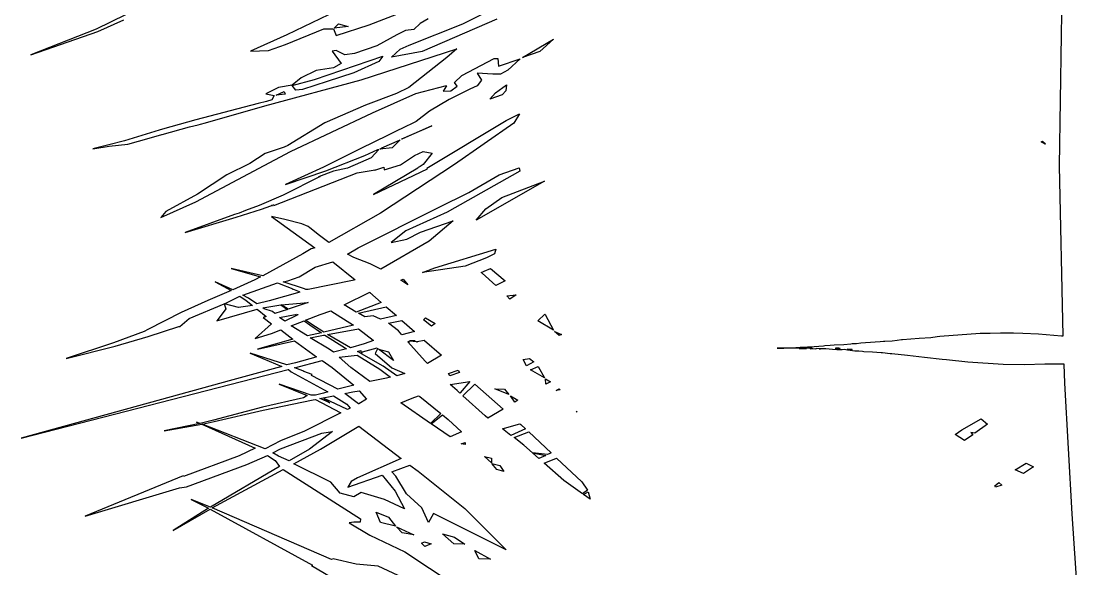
# Model space of a CAD drawing. Extents: x 0 to 203, y 8 to 351.
# Drawn here: x 0 to 36.91, y 163.3 to 182.36 of the extents above; entities that cross this region are included whole.
import ezdxf

# ---------------------------------------------------------------- set-up
doc = ezdxf.new("R2010")
doc.units = 0

msp = doc.modelspace()

# ---------------------------------------------------------------- linework, layer by layer
at = {"layer": 'Layer 1'}
for p, q in [((4.649449, 183.084141), (2.607069, 182.088343)), ((15.382404, 182.273143), (17.175354, 183.179048)), ((2.66559, 182.003), (3.570738, 182.410478)), ((10.709106, 182.583632), (9.247916, 181.883439)), ((12.121344, 182.239857), (13.294874, 182.682898)), ((14.180885, 182.439273), (13.894636, 182.278209)), ((16.56953, 182.43178), (13.9637, 181.31147)), ((36.232425, 181.877102), (36.246254, 182.614303)), ((2.607069, 182.088343), (0.336691, 181.188)), ((0.336691, 181.188), (2.66559, 182.003)), ((9.205116, 181.54786), (10.543976, 182.09924)), ((10.543976, 182.09924), (10.879171, 182.100476)), ((10.879171, 182.100476), (10.973244, 181.858829)), ((11.393507, 182.178546), (10.8965, 182.115)), ((10.8965, 182.115), (10.896514, 182.114417)), ((10.896514, 182.114417), (11.056844, 182.267521)), ((10.973244, 181.858829), (12.121344, 182.239857)), ((11.056844, 182.267521), (11.393507, 182.178546)), ((13.386549, 182.033771), (13.085963, 181.884114)), ((13.679741, 182.074616), (13.386549, 182.033771)), ((13.515504, 181.531508), (15.382404, 182.273143)), ((13.894636, 182.278209), (13.679741, 182.074616)), ((9.247916, 181.883439), (7.984336, 181.317866)), ((13.085963, 181.884114), (12.385573, 181.506442)), ((17.4597, 181.092), (18.5369, 181.736468)), ((18.5369, 181.736468), (18.064265, 181.303976)), ((36.167943, 177.325082), (36.232425, 181.877102)), ((7.984336, 181.317866), (8.611151, 181.345679)), ((8.611151, 181.345679), (9.205116, 181.54786)), ((10.973246, 181.342479), (10.831641, 181.320514)), ((10.831641, 181.320514), (11.149036, 180.887997)), ((11.277032, 181.191323), (10.973246, 181.342479)), ((11.613043, 181.238551), (11.277032, 181.191323)), ((12.385573, 181.506442), (11.613043, 181.238551)), ((11.839528, 180.316265), (15.175675, 181.402872)), ((12.8971, 181.108736), (13.196554, 181.39301)), ((13.9637, 181.31147), (12.8971, 181.108736)), ((13.196554, 181.39301), (13.515504, 181.531508)), ((15.175675, 181.402872), (14.829253, 181.092188)), ((18.064265, 181.303976), (17.4597, 181.092)), ((10.216813, 180.333366), (12.596223, 181.144472)), ((11.149036, 180.887997), (10.883268, 180.741448)), ((12.460894, 180.953357), (11.58614, 180.56285)), ((12.4609, 180.953), (12.460894, 180.953357)), ((12.596223, 181.144472), (12.4609, 180.953)), ((14.829253, 181.092188), (13.506763, 180.057088)), ((15.347856, 180.474986), (16.479566, 181.06507)), ((16.479566, 181.06507), (16.604644, 181.06719)), ((16.604644, 181.06719), (16.63113, 180.797501)), ((16.63113, 180.797501), (17.374968, 181.04946)), ((17.374968, 181.04946), (16.94697, 180.652681)), ((17.4597, 181.092), (17.4597, 181.092)), ((10.280446, 180.641705), (9.749298, 180.395554)), ((10.883268, 180.741448), (10.280446, 180.641705)), ((11.58614, 180.56285), (10.653704, 180.261676)), ((16.426657, 180.512884), (15.87811, 180.553875)), ((15.87811, 180.553875), (16.032013, 180.312362)), ((16.692531, 180.519718), (16.426657, 180.512884)), ((16.94697, 180.652681), (16.692531, 180.519718)), ((8.484945, 179.411632), (11.839528, 180.316265)), ((9.435151, 180.128902), (8.96063, 180.056166)), ((9.749298, 180.395554), (9.435151, 180.128902)), ((9.443169, 180.117672), (10.216813, 180.333366)), ((9.567319, 179.958551), (9.443169, 180.117672)), ((10.653704, 180.261676), (9.796511, 179.983052)), ((13.745476, 179.844354), (14.819496, 180.120367)), ((14.819496, 180.120367), (14.793859, 180.104972)), ((15.094872, 180.230618), (15.347856, 180.474986)), ((15.116058, 180.23867), (15.094872, 180.230618)), ((15.095366, 180.230158), (15.116058, 180.23867)), ((15.182236, 180.101301), (15.095366, 180.230158)), ((16.032013, 180.312362), (15.884037, 180.109494)), ((16.526974, 179.865118), (16.90998, 180.148647)), ((16.90998, 180.148647), (16.883998, 179.931539)), ((8.96063, 180.056166), (8.522233, 179.837288)), ((8.522233, 179.837288), (8.817028, 179.769131)), ((8.817028, 179.769131), (8.732277, 179.620763)), ((9.196565, 179.823335), (8.87796, 179.785)), ((8.87796, 179.785), (8.87797, 179.785232)), ((8.87797, 179.785232), (9.161112, 179.908865)), ((9.161112, 179.908865), (9.196565, 179.823335)), ((9.796511, 179.983052), (9.567319, 179.958551)), ((13.0782, 179.845845), (11.99804, 179.43568)), ((12.236326, 179.170126), (13.745476, 179.844354)), ((13.506763, 180.057088), (13.0782, 179.845845)), ((14.81526, 180.1138), (14.695194, 179.927593)), ((14.695194, 179.927593), (14.96473, 179.941508)), ((14.793859, 180.104972), (14.81526, 180.1138)), ((15.632323, 180.000274), (14.903008, 179.638735)), ((14.96473, 179.941508), (15.182236, 180.101301)), ((15.884037, 180.109494), (15.632323, 180.000274)), ((16.749372, 179.796456), (16.3264, 179.642)), ((16.326464, 179.641762), (16.526974, 179.865118)), ((16.883998, 179.931539), (16.749372, 179.796456)), ((8.249062, 179.500255), (6.078712, 178.929453)), ((6.423635, 178.822677), (8.484945, 179.411632)), ((8.541162, 179.563608), (8.249062, 179.500255)), ((8.732277, 179.620763), (8.541162, 179.563608)), ((11.99804, 179.43568), (10.577868, 178.818164)), ((14.903008, 179.638735), (14.225443, 179.226878)), ((16.3264, 179.642), (16.326464, 179.641762)), ((9.375816, 177.829036), (12.236326, 179.170126)), ((14.225443, 179.226878), (13.7583, 178.871)), ((16.898256, 178.909677), (17.352667, 179.132573)), ((17.352667, 179.132573), (17.165435, 178.812282)), ((4.913146, 178.417635), (5.865191, 178.68033)), ((6.078712, 178.929453), (4.923682, 178.604853)), ((5.865191, 178.68033), (6.159986, 178.750213)), ((6.159986, 178.750213), (6.246645, 178.773945)), ((6.246645, 178.773945), (6.423635, 178.822677)), ((10.577868, 178.818164), (9.28556, 178.03851)), ((13.7583, 178.871), (13.23171, 178.614519)), ((14.298136, 178.721102), (13.2535, 178.255)), ((13.262896, 178.262418), (14.298136, 178.721102)), ((14.132596, 177.242607), (16.898256, 178.909677)), ((17.165435, 178.812282), (15.095725, 177.369702)), ((4.805806, 178.5694), (3.599226, 178.192289)), ((3.717936, 178.083066), (4.458523, 178.28435)), ((4.458523, 178.28435), (4.896337, 178.412761)), ((4.923682, 178.604853), (4.805806, 178.5694)), ((4.896337, 178.412761), (4.913146, 178.417635)), ((12.777872, 178.393387), (11.807875, 177.92086)), ((13.154099, 178.580195), (12.777872, 178.393387)), ((13.23171, 178.614519), (13.154099, 178.580195)), ((3.048128, 178.05446), (2.490457, 177.922072)), ((2.490457, 177.922072), (3.062521, 178.007072)), ((3.599226, 178.192289), (3.048128, 178.05446)), ((3.062521, 178.007072), (3.717936, 178.083066)), ((9.161117, 177.97957), (8.497932, 177.751554)), ((9.28556, 178.03851), (9.161117, 177.97957)), ((11.807875, 177.92086), (10.527275, 177.278619)), ((12.921481, 177.953318), (12.4909, 177.901)), ((12.49094, 177.901382), (12.567357, 177.954352)), ((12.567357, 177.954352), (13.177713, 178.224639)), ((13.196851, 178.226547), (12.921481, 177.953318)), ((13.177713, 178.224639), (13.196851, 178.226547)), ((13.2535, 178.255), (13.253504, 178.255362)), ((13.253504, 178.255362), (13.262896, 178.262418)), ((35.53329, 178.161686), (35.575031, 178.183982)), ((35.5333, 178.162), (35.53329, 178.161686)), ((35.667196, 178.082066), (35.5333, 178.162)), ((35.575031, 178.183982), (35.682947, 178.094568)), ((35.682947, 178.094568), (35.667196, 178.082066)), ((6.078336, 176.075666), (9.375816, 177.829036)), ((8.497932, 177.751554), (7.958981, 177.402482)), ((10.611475, 177.14902), (11.973505, 177.691078)), ((12.195774, 177.604078), (11.817208, 177.442047)), ((11.973505, 177.691078), (12.421205, 177.889395)), ((12.455106, 177.889502), (12.195774, 177.604078)), ((12.421205, 177.889395), (12.455106, 177.889502)), ((12.4909, 177.901), (12.49094, 177.901382)), ((13.207611, 177.358798), (13.699626, 177.688543)), ((13.699626, 177.688543), (13.996204, 177.822318)), ((13.996204, 177.822318), (14.31741, 177.770539)), ((14.31741, 177.770539), (13.997331, 177.373337)), ((7.958981, 177.402482), (7.165212, 177.013507)), ((10.527275, 177.278619), (9.212215, 176.677023)), ((11.361242, 177.242951), (10.879359, 177.135247)), ((11.817208, 177.442047), (11.361242, 177.242951)), ((11.706966, 177.081294), (12.330959, 177.191643)), ((13.810522, 177.246634), (12.271992, 176.322521)), ((12.271992, 176.322521), (14.152442, 177.223255)), ((12.322907, 177.175471), (12.635146, 177.277071)), ((12.330959, 177.191643), (12.322907, 177.175471)), ((15.095725, 177.369702), (12.515455, 175.682152)), ((12.635146, 177.277071), (12.639456, 177.191437)), ((12.639456, 177.191437), (13.207611, 177.358798)), ((13.825, 177.264995), (13.810522, 177.246634)), ((13.896194, 177.304758), (13.825, 177.264995)), ((13.997331, 177.373337), (13.896194, 177.304758)), ((14.152442, 177.223255), (14.132596, 177.242607)), ((16.65463, 177.013236), (17.345992, 177.250542)), ((17.345992, 177.250542), (17.36704, 177.145838)), ((36.290622, 171.407852), (36.167943, 177.325082)), ((7.165212, 177.013507), (6.136519, 176.337019)), ((8.798286, 175.944844), (11.706966, 177.081294)), ((10.418239, 176.955009), (9.121679, 176.30655)), ((9.212215, 176.677023), (10.611475, 177.14902)), ((10.879359, 177.135247), (10.361101, 176.94558)), ((10.361101, 176.94558), (10.418239, 176.955009)), ((17.36704, 177.145838), (14.83861, 175.710668)), ((15.5965, 176.402), (16.65463, 177.013236)), ((18.226562, 176.7867), (15.843342, 175.43021)), ((16.743055, 176.222151), (18.2266, 176.787)), ((18.2266, 176.787), (18.226562, 176.7867)), ((4.859746, 175.526462), (6.078336, 176.075666)), ((6.136519, 176.337019), (5.039702, 175.730997)), ((9.121679, 176.30655), (8.289971, 175.949567)), ((14.541632, 175.87771), (15.5965, 176.402)), ((16.189327, 175.833792), (16.743055, 176.222151)), ((5.039702, 175.730997), (4.859746, 175.526462)), ((7.483856, 175.538035), (8.3681, 175.817291)), ((7.811407, 175.767669), (7.588226, 175.682156)), ((8.289971, 175.949567), (7.811407, 175.767669)), ((8.3681, 175.817291), (8.692489, 175.935875)), ((8.692489, 175.935875), (8.755275, 175.939194)), ((8.718267, 175.94516), (8.786633, 175.970198)), ((8.755275, 175.939194), (8.718267, 175.94516)), ((8.786633, 175.970198), (8.797298, 175.968432)), ((8.797298, 175.968432), (8.798286, 175.944844)), ((11.741782, 174.4751), (14.541632, 175.87771)), ((14.83861, 175.710668), (13.39324, 175.06154)), ((15.843342, 175.43021), (16.189327, 175.833792)), ((7.435826, 175.627668), (5.708166, 175.005651)), ((5.708166, 175.005651), (7.483856, 175.538035)), ((7.588226, 175.682156), (7.435826, 175.627668)), ((9.181108, 175.452062), (8.719209, 175.558637)), ((8.719209, 175.558637), (10.227299, 174.476317)), ((9.778609, 175.305617), (9.181108, 175.452062)), ((12.515455, 175.682152), (10.710455, 174.661352)), ((13.903307, 175.01648), (15.048517, 175.405419)), ((15.048517, 175.405419), (14.216041, 174.701591)), ((9.996843, 175.209847), (9.778609, 175.305617)), ((10.048684, 175.168883), (9.996843, 175.209847)), ((10.391928, 174.897103), (10.048684, 175.168883)), ((13.39324, 175.06154), (12.883177, 174.654519)), ((13.438027, 174.777778), (13.903307, 175.01648)), ((10.710455, 174.661352), (10.391928, 174.897103)), ((14.216041, 174.701591), (12.528841, 173.726415)), ((12.883177, 174.654519), (13.438027, 174.777778)), ((9.811804, 174.262739), (8.414524, 173.497503)), ((10.100878, 174.433444), (9.811804, 174.262739)), ((10.227299, 174.476317), (10.100878, 174.433444)), ((11.366329, 174.248806), (11.7418, 174.475)), ((11.591486, 174.133473), (11.366329, 174.248806)), ((11.7418, 174.475), (11.741782, 174.4751)), ((14.405441, 173.77449), (16.537871, 174.41917)), ((16.490261, 174.262514), (16.205282, 174.119391)), ((16.4903, 174.263), (16.490261, 174.262514)), ((16.537871, 174.41917), (16.4903, 174.263)), ((10.234876, 173.799347), (10.856121, 173.986607)), ((10.856121, 173.986607), (11.629268, 173.353227)), ((12.151626, 173.914107), (11.591486, 174.133473)), ((12.528841, 173.726415), (12.151626, 173.914107)), ((16.205282, 174.119391), (15.466883, 173.833218)), ((8.414524, 173.497503), (7.308234, 173.749358)), ((7.308234, 173.749358), (8.333874, 173.456186)), ((9.683721, 173.456944), (10.234876, 173.799347)), ((15.466883, 173.833218), (13.974832, 173.617806)), ((13.974832, 173.617806), (14.405441, 173.77449)), ((16.019594, 173.616498), (16.126734, 173.659932)), ((16.053847, 173.584821), (16.019594, 173.616498)), ((16.532496, 173.164804), (16.053847, 173.584821)), ((16.126734, 173.659932), (16.350409, 173.753971)), ((16.350409, 173.753971), (16.859061, 173.326788)), ((7.371728, 173.007072), (6.75424, 173.292898)), ((6.75424, 173.292898), (7.309653, 172.980024)), ((8.142829, 173.358156), (7.371728, 173.007072)), ((7.714865, 172.828438), (8.925335, 173.254068)), ((8.333874, 173.456186), (8.142829, 173.358156)), ((8.925335, 173.254068), (8.982824, 173.233692)), ((8.982824, 173.233692), (9.461955, 173.040141)), ((9.127774, 173.29309), (9.29162, 173.321)), ((9.867444, 173.042014), (9.127774, 173.29309)), ((9.291602, 173.32067), (9.683721, 173.456944)), ((9.29162, 173.321), (9.291602, 173.32067)), ((11.543456, 173.337513), (10.001, 173.018)), ((11.629268, 173.353227), (11.543456, 173.337513)), ((13.227, 173.349), (13.227011, 173.349858)), ((13.47032, 173.187981), (13.227, 173.349)), ((13.227011, 173.349858), (13.306465, 173.378532)), ((13.306465, 173.378532), (13.47032, 173.187981)), ((16.5325, 173.165), (16.532496, 173.164804)), ((16.859061, 173.326788), (16.5325, 173.165)), ((7.309653, 172.980024), (6.499213, 172.63367)), ((7.085792, 172.523226), (7.620718, 172.785461)), ((7.620718, 172.785461), (7.832737, 172.641737)), ((7.914881, 172.716176), (7.714865, 172.828438)), ((9.706111, 172.930915), (8.637461, 172.629589)), ((9.461955, 173.040141), (9.446063, 173.031524)), ((9.446063, 173.031524), (9.508355, 173.021319)), ((9.508355, 173.021319), (9.678284, 172.952739)), ((9.678284, 172.952739), (9.706111, 172.930915)), ((9.910599, 173.024073), (9.867444, 173.042014)), ((10.001, 173.018), (9.910599, 173.024073)), ((11.24567, 172.484502), (12.140085, 172.921892)), ((12.140085, 172.921892), (12.145806, 172.917018)), ((12.145806, 172.917018), (12.540609, 172.573102)), ((16.910814, 172.794135), (17.236261, 172.834462)), ((17.025371, 172.688228), (16.910814, 172.794135)), ((17.236261, 172.834462), (17.0254, 172.688)), ((6.499213, 172.63367), (5.568146, 172.214466)), ((5.852989, 172.008161), (7.071929, 172.516705)), ((7.071929, 172.516705), (7.126872, 172.352546)), ((7.08582, 172.523), (7.085792, 172.523226)), ((7.563702, 172.39717), (7.08582, 172.523)), ((8.052811, 172.467713), (7.563702, 172.39717)), ((7.832737, 172.641737), (8.052811, 172.467713)), ((8.212572, 172.524321), (7.914881, 172.716176)), ((8.21259, 172.524), (8.212572, 172.524321)), ((8.637461, 172.629589), (8.21259, 172.524)), ((8.421625, 172.379713), (9.044269, 172.488193)), ((8.467249, 172.348141), (8.421625, 172.379713)), ((9.044269, 172.488193), (9.279738, 172.325752)), ((9.055235, 172.49011), (9.992943, 172.563984)), ((9.30052, 172.333), (9.055235, 172.49011)), ((9.992943, 172.563984), (9.30052, 172.333)), ((11.673174, 172.236745), (11.24567, 172.484502)), ((12.540609, 172.573102), (11.6732, 172.237)), ((11.74853, 172.193238), (12.712301, 172.421575)), ((12.712301, 172.421575), (13.067336, 172.113995)), ((17.0254, 172.688), (17.025371, 172.688228)), ((5.568146, 172.214466), (4.415946, 171.622299)), ((5.527612, 171.726961), (5.852989, 172.008161)), ((6.817675, 171.934038), (8.220245, 172.335197)), ((7.033262, 172.217268), (6.817675, 171.934038)), ((7.126872, 172.352546), (7.033262, 172.217268)), ((8.220245, 172.335197), (8.529095, 172.07529)), ((8.529095, 172.07529), (8.433184, 172.043156)), ((8.433184, 172.043156), (8.715762, 171.825803)), ((8.748768, 172.252442), (8.467249, 172.348141)), ((8.74879, 172.252), (8.748768, 172.252442)), ((8.839734, 172.179098), (8.74879, 172.252)), ((9.279738, 172.325752), (8.839734, 172.179098)), ((9.002598, 172.049603), (9.542751, 172.14443)), ((9.00262, 172.049), (9.002598, 172.049603)), ((9.183826, 171.915847), (9.00262, 172.049)), ((9.593178, 172.109646), (9.183826, 171.915847)), ((9.30052, 172.333), (9.30052, 172.333)), ((9.542751, 172.14443), (9.593178, 172.109646)), ((9.6206, 172.128161), (9.593622, 172.145322)), ((9.593622, 172.145322), (9.64744, 172.145)), ((9.647439, 172.145887), (9.6206, 172.128161)), ((9.64744, 172.145), (9.647439, 172.145887)), ((9.89859, 171.950098), (10.4139, 172.15)), ((10.4139, 172.15), (10.413954, 172.150442)), ((10.413954, 172.150442), (10.78213, 172.280642)), ((10.78213, 172.280642), (11.579574, 171.773331)), ((11.6732, 172.237), (11.673174, 172.236745)), ((11.971641, 172.063921), (11.74853, 172.193238)), ((12.256023, 172.108653), (11.971641, 172.063921)), ((12.5173, 171.987786), (12.256023, 172.108653)), ((13.067336, 172.113995), (12.5173, 171.988)), ((14.008164, 171.964646), (14.085713, 172.032306)), ((14.085713, 172.032306), (14.4192, 171.841)), ((17.993055, 171.933975), (18.236364, 172.1633)), ((18.236364, 172.1633), (18.250418, 172.151433)), ((18.250418, 172.151433), (18.542388, 171.601947)), ((4.418423, 171.383223), (5.492653, 171.73028)), ((5.492653, 171.73028), (5.527612, 171.726961)), ((8.715762, 171.825803), (8.153999, 171.311182)), ((9.409619, 171.759645), (9.851531, 171.931479)), ((9.40964, 171.76), (9.409619, 171.759645)), ((9.967437, 171.403589), (9.40964, 171.76)), ((9.851531, 171.931479), (10.052191, 171.79323)), ((10.089776, 171.827704), (9.89859, 171.950098)), ((10.052191, 171.79323), (10.455117, 171.515349)), ((10.544684, 171.536451), (10.089776, 171.827704)), ((11.579574, 171.773331), (10.544684, 171.536451)), ((10.672676, 171.454038), (11.74846, 171.655133)), ((11.74846, 171.655133), (12.257255, 171.258495)), ((12.5173, 171.988), (12.5173, 171.987786)), ((12.791387, 171.850209), (13.2634, 171.941)), ((13.140281, 171.581511), (12.791387, 171.850209)), ((13.2634, 171.941), (13.263454, 171.941598)), ((13.263454, 171.941598), (13.702964, 171.553261)), ((14.294484, 171.738394), (14.008164, 171.964646)), ((14.419141, 171.840414), (14.294484, 171.738394)), ((14.4192, 171.841), (14.419141, 171.840414)), ((18.542388, 171.601947), (17.993, 171.934)), ((17.993, 171.934), (17.993055, 171.933975)), ((4.281473, 171.556824), (3.218543, 171.163079)), ((3.272153, 171.048948), (4.418423, 171.383223)), ((4.415946, 171.622299), (4.281473, 171.556824)), ((8.153999, 171.311182), (8.724237, 171.492975)), ((9.456436, 171.286462), (8.231556, 170.940393)), ((8.724237, 171.492975), (9.04919, 171.619289)), ((9.04919, 171.619289), (9.456436, 171.286462)), ((10.455117, 171.515349), (9.967437, 171.403589)), ((10.071037, 171.340653), (10.533144, 171.42795)), ((10.0711, 171.341), (10.071037, 171.340653)), ((10.730476, 170.939498), (10.0711, 171.341)), ((10.533144, 171.42795), (10.571354, 171.435152)), ((10.571354, 171.435152), (11.257489, 170.996774)), ((11.326184, 171.068949), (10.672676, 171.454038)), ((13.261476, 171.444848), (13.140281, 171.581511)), ((13.702964, 171.553261), (13.261476, 171.444848)), ((18.736982, 171.42381), (18.571998, 171.562979)), ((18.571998, 171.562979), (18.818626, 171.458946)), ((18.737, 171.424), (18.736982, 171.42381)), ((18.818626, 171.458946), (18.737, 171.424)), ((30.510189, 171.255294), (30.662532, 171.274999)), ((30.662532, 171.274999), (30.703846, 171.281425)), ((30.703846, 171.281425), (30.983034, 171.30159)), ((30.983034, 171.30159), (31.276486, 171.320307)), ((31.276486, 171.320307), (31.681475, 171.352901)), ((31.681475, 171.352901), (31.904936, 171.378256)), ((31.904936, 171.378256), (32.002543, 171.389979)), ((32.002543, 171.389979), (33.401443, 171.495778)), ((33.401443, 171.495778), (33.750763, 171.505876)), ((33.750763, 171.505876), (34.114265, 171.516964)), ((34.114265, 171.516964), (34.560624, 171.512305)), ((34.560624, 171.512305), (34.895322, 171.502453)), ((34.895322, 171.502453), (35.438935, 171.475966)), ((35.438935, 171.475966), (36.232989, 171.412932)), ((36.232989, 171.412932), (36.290622, 171.407852)), ((3.218543, 171.163079), (1.570543, 170.619539)), ((1.570543, 170.619539), (3.272153, 171.048948)), ((8.231556, 170.940393), (9.517246, 171.238402)), ((9.517246, 171.238402), (10.281918, 170.676038)), ((10.878013, 170.832993), (10.730476, 170.939498)), ((11.32748, 170.956448), (10.878013, 170.832993)), ((11.257489, 170.996774), (11.32748, 170.956448)), ((11.466025, 170.994366), (11.326184, 171.068949)), ((11.950733, 171.127321), (11.466025, 170.994366)), ((11.71343, 170.862282), (11.825444, 170.891096)), ((11.825444, 170.891096), (11.8414, 170.794)), ((11.893606, 170.852995), (12.396396, 170.987925)), ((12.268696, 171.244666), (11.950733, 171.127321)), ((12.257255, 171.258495), (12.268696, 171.244666)), ((12.413205, 170.949681), (12.325, 170.797)), ((12.396396, 170.987925), (12.413205, 170.949681)), ((12.443, 170.948), (12.44294, 170.947692)), ((12.44294, 170.947692), (12.789581, 170.853547)), ((12.972143, 170.544202), (12.443, 170.948)), ((13.472646, 171.201562), (13.490019, 171.211722)), ((14.069368, 170.526301), (13.472646, 171.201562)), ((13.490019, 171.211722), (13.483946, 171.196679)), ((13.483946, 171.196679), (13.530769, 171.196998)), ((13.4992, 171.208544), (13.5331, 171.231923)), ((13.530769, 171.196998), (13.4992, 171.208544)), ((13.5331, 171.231923), (13.759247, 171.21363)), ((13.5351, 171.233), (13.728899, 171.234343)), ((13.728899, 171.234343), (13.5351, 171.233)), ((13.5351, 171.233), (13.5351, 171.233)), ((13.759247, 171.21363), (13.780716, 171.198799)), ((13.780716, 171.198799), (13.805436, 171.19901)), ((13.791811, 171.214818), (14.037663, 171.257688)), ((13.805436, 171.19901), (13.791811, 171.214818)), ((14.037663, 171.257688), (14.048469, 171.248092)), ((14.048469, 171.248092), (14.641801, 170.733367)), ((26.327005, 170.977159), (26.350522, 170.977478)), ((26.347486, 170.977408), (26.327005, 170.977159)), ((26.380751, 170.977619), (26.347486, 170.977408)), ((26.350522, 170.977478), (26.380751, 170.977619)), ((26.386542, 170.977726), (26.380751, 170.977619)), ((26.380751, 170.977619), (26.384211, 170.977726)), ((26.384211, 170.977726), (26.3866, 170.978)), ((26.443466, 170.977619), (26.386542, 170.977726)), ((26.3866, 170.978), (26.42043, 170.978776)), ((26.42043, 170.978776), (26.529689, 170.980647)), ((26.662834, 170.977831), (26.443466, 170.977619)), ((26.529689, 170.980647), (26.562884, 170.983187)), ((26.562884, 170.983187), (26.585343, 170.984316)), ((26.585343, 170.984316), (26.820459, 170.992721)), ((26.815457, 170.978503), (26.662834, 170.977831)), ((26.938348, 170.979033), (26.815457, 170.978503)), ((26.820459, 170.992721), (26.986219, 171.000137)), ((27.181231, 170.981821), (26.938348, 170.979033)), ((26.986219, 171.000137), (27.138771, 171.007554)), ((27.1018, 170.966), (27.117621, 170.967659)), ((27.117553, 170.963364), (27.1018, 170.966)), ((27.1018, 170.966), (27.1018, 170.966)), ((27.296589, 170.957784), (27.117553, 170.963364)), ((27.117621, 170.967659), (27.186766, 170.967307)), ((27.138771, 171.007554), (27.386246, 171.022738)), ((27.242474, 170.979739), (27.181231, 170.981821)), ((27.186766, 170.967307), (27.35394, 170.968791)), ((27.208312, 171.003061), (27.198, 171.002)), ((27.198, 171.002), (27.214033, 171.000657)), ((27.259657, 171.003626), (27.208312, 171.003061)), ((27.214033, 171.000657), (27.259657, 171.003626)), ((27.289935, 170.977408), (27.242474, 170.979739)), ((27.370309, 170.978184), (27.289935, 170.977408)), ((27.35394, 170.968791), (27.296589, 170.957784)), ((27.507751, 170.976631), (27.370309, 170.978184)), ((27.386246, 171.022738), (27.455038, 171.0274)), ((27.455038, 171.0274), (27.621151, 171.03517)), ((27.482461, 170.956574), (27.547372, 170.975288)), ((27.571872, 170.952019), (27.482461, 170.956574)), ((27.547372, 170.975288), (27.507751, 170.976631)), ((27.675978, 170.947249), (27.571872, 170.952019)), ((27.621151, 171.03517), (27.785994, 171.048129)), ((27.709808, 170.960528), (27.673788, 170.958126)), ((27.673788, 170.958126), (27.675978, 170.947249)), ((27.805295, 170.956362), (27.709808, 170.960528)), ((27.785994, 171.048129), (27.951966, 171.061958)), ((27.802557, 170.94386), (27.810177, 170.944955)), ((27.813499, 170.942624), (27.802557, 170.94386)), ((27.968583, 170.949228), (27.805295, 170.956362)), ((27.810177, 170.944955), (27.824728, 170.942942)), ((27.824728, 170.942942), (27.813499, 170.942624)), ((27.951966, 171.061958), (27.993495, 171.065063)), ((28.022682, 170.950783), (27.968583, 170.949228)), ((27.993495, 171.065063), (28.184469, 171.079222)), ((28.262955, 170.933195), (28.022682, 170.950783)), ((28.184469, 171.079222), (28.323531, 171.088899)), ((28.407244, 170.921906), (28.262955, 170.933195)), ((28.323531, 171.088899), (28.658444, 171.109699)), ((28.375887, 170.976893), (28.357593, 170.971914)), ((28.357593, 170.971914), (28.361338, 170.968245)), ((28.361338, 170.968245), (28.457954, 170.95186)), ((28.391, 170.977), (28.375887, 170.976893)), ((28.483662, 170.974248), (28.391, 170.977)), ((28.391, 170.977), (28.391, 170.977)), ((28.501461, 170.916893), (28.407244, 170.921906)), ((28.457954, 170.95186), (28.516998, 170.959381)), ((28.52731, 170.967362), (28.483662, 170.974248)), ((28.594899, 170.917246), (28.501461, 170.916893)), ((28.516998, 170.959381), (28.52731, 170.967362)), ((28.667148, 170.926108), (28.594899, 170.917246)), ((28.658444, 171.109699), (28.892852, 171.13198)), ((28.718704, 170.916115), (28.667148, 170.926108)), ((28.783468, 170.906722), (28.718704, 170.916115)), ((28.78, 170.94), (28.769899, 170.936963)), ((28.769899, 170.936963), (28.777598, 170.928559)), ((28.777598, 170.928559), (28.853663, 170.921354)), ((28.942441, 170.93435), (28.78, 170.94)), ((28.957562, 170.884898), (28.783468, 170.906722)), ((28.853663, 170.921354), (28.939546, 170.921918)), ((28.892852, 171.13198), (28.948153, 171.137842)), ((28.939546, 170.921918), (28.949855, 170.930464)), ((28.949855, 170.930464), (28.942441, 170.93435)), ((28.948153, 171.137842), (29.098295, 171.14328)), ((29.098295, 171.14328), (29.250638, 171.1579)), ((29.250638, 171.1579), (29.403966, 171.171531)), ((29.403966, 171.171531), (29.920246, 171.214048)), ((29.920246, 171.214048), (30.032048, 171.223584)), ((30.032048, 171.223584), (30.085724, 171.223796)), ((30.085724, 171.223796), (30.344005, 171.235872)), ((30.344005, 171.235872), (30.510189, 171.255294)), ((9.255361, 170.39286), (7.970881, 170.801681)), ((7.970881, 170.801681), (9.078941, 170.339432)), ((9.51655, 170.297108), (10.479401, 170.544831)), ((10.268005, 170.665621), (9.550509, 170.468749)), ((10.281918, 170.676038), (10.268005, 170.665621)), ((10.479401, 170.544831), (10.83197, 170.310527)), ((11.072496, 170.66986), (11.7037, 170.739)), ((11.477115, 170.308147), (11.072496, 170.66986)), ((11.7037, 170.739), (11.703753, 170.739461)), ((11.703753, 170.739461), (12.497243, 170.246419)), ((11.841404, 170.79395), (11.71343, 170.862282)), ((11.8414, 170.794), (11.841404, 170.79395)), ((11.857304, 170.78498), (11.893606, 170.852995)), ((12.612866, 170.346458), (11.857304, 170.78498)), ((12.325, 170.797), (12.324923, 170.796703)), ((12.324923, 170.796703), (12.90844, 170.288969)), ((12.789581, 170.853547), (12.972143, 170.544202)), ((14.156944, 170.440985), (14.069368, 170.526301)), ((14.641801, 170.733367), (14.156944, 170.440985)), ((17.483201, 170.578359), (17.708784, 170.622104)), ((17.604398, 170.367751), (17.483201, 170.578359)), ((17.708784, 170.622104), (17.850883, 170.49879)), ((29.038077, 170.878048), (28.957562, 170.884898)), ((29.175237, 170.877024), (29.038077, 170.878048)), ((29.30901, 170.859862), (29.175237, 170.877024)), ((29.350398, 170.855519), (29.30901, 170.859862)), ((29.654726, 170.835602), (29.350398, 170.855519)), ((29.960895, 170.818192), (29.654726, 170.835602)), ((30.001363, 170.811306), (29.960895, 170.818192)), ((30.265576, 170.786304), (30.001363, 170.811306)), ((30.321456, 170.783973), (30.265576, 170.786304)), ((30.877639, 170.719809), (30.321456, 170.783973)), ((31.463487, 170.652254), (30.877639, 170.719809)), ((32.07815, 170.58565), (31.463487, 170.652254)), ((32.231905, 170.570252), (32.07815, 170.58565)), ((32.972707, 170.490947), (32.231905, 170.570252)), ((0, 167.849), (9.29763, 170.24083)), ((8.77652, 170.256481), (7.37458, 169.87192)), ((9.078941, 170.339432), (8.77652, 170.256481)), ((9.550509, 170.468749), (9.255361, 170.39286)), ((9.29763, 170.24083), (9.309424, 170.235496)), ((9.309424, 170.235496), (9.404911, 170.154524)), ((9.404911, 170.154524), (10.681701, 169.453202)), ((9.533359, 170.290927), (9.51655, 170.297108)), ((9.815017, 170.189225), (9.533359, 170.290927)), ((9.849905, 170.169803), (9.815017, 170.189225)), ((10.138838, 170.059274), (9.849905, 170.169803)), ((10.83197, 170.310527), (11.584707, 169.687)), ((12.143616, 169.818351), (11.477115, 170.308147)), ((12.497243, 170.246419), (12.868385, 169.965253)), ((13.088608, 170.013667), (12.612866, 170.346458)), ((12.90844, 170.288969), (13.360591, 170.09305)), ((14.888871, 170.098049), (15.223075, 170.210698)), ((15.223075, 170.210698), (15.266159, 170.124959)), ((17.6044, 170.368), (17.604398, 170.367751)), ((17.850883, 170.49879), (17.6044, 170.368)), ((17.736044, 170.219153), (18.0023, 170.336)), ((18.230006, 169.946182), (17.736044, 170.219153)), ((18.0023, 170.336), (18.002306, 170.335826)), ((18.002306, 170.335826), (18.230006, 169.946182)), ((34.203727, 170.408383), (32.972707, 170.490947)), ((34.944035, 170.401328), (34.203727, 170.408383)), ((35.655948, 170.417713), (34.944035, 170.401328)), ((36.324995, 170.424769), (35.655948, 170.417713)), ((36.34816, 169.761798), (36.324995, 170.424769)), ((7.37458, 169.87192), (0, 167.849)), ((10.111364, 170.025373), (10.138838, 170.059274)), ((10.1114, 170.025), (10.111364, 170.025373)), ((11.030573, 169.546524), (10.1114, 170.025)), ((12.728332, 169.935451), (12.143616, 169.818351)), ((12.868385, 169.965253), (12.728332, 169.935451)), ((13.360591, 170.09305), (13.088608, 170.013667)), ((14.92821, 170.018745), (14.888871, 170.098049)), ((14.9283, 170.019), (14.92821, 170.018745)), ((15.266159, 170.124959), (14.9283, 170.019)), ((14.94552, 169.71604), (15.6234, 169.821)), ((15.623323, 169.820744), (15.288484, 169.426999)), ((15.6234, 169.821), (15.623323, 169.820744)), ((18.280151, 169.728934), (18.2581, 169.913)), ((18.2581, 169.913), (18.258115, 169.912705)), ((18.258115, 169.912705), (18.43447, 169.805495)), ((18.43447, 169.805495), (18.280151, 169.728934)), ((10.099316, 169.345074), (8.991326, 169.729068)), ((8.991326, 169.729068), (9.95891, 169.327556)), ((10.681701, 169.453202), (10.528937, 169.412452)), ((11.584707, 169.687), (11.030573, 169.546524)), ((11.270448, 169.403982), (11.555992, 169.456032)), ((11.555992, 169.456032), (11.77345, 169.488626)), ((11.77345, 169.488626), (12.0296, 169.203)), ((15.18205, 169.504441), (14.94552, 169.71604)), ((15.278101, 169.415806), (15.18205, 169.504441)), ((15.288484, 169.426999), (15.278101, 169.415806)), ((15.389127, 169.313479), (15.800175, 169.726787)), ((15.800175, 169.726787), (16.791277, 168.856561)), ((16.986526, 169.367966), (16.503794, 169.556222)), ((16.503794, 169.556222), (16.833049, 169.550028)), ((16.833049, 169.550028), (16.9865, 169.367)), ((18.638453, 169.509725), (18.740931, 169.562907)), ((18.774484, 169.53031), (18.638453, 169.509725)), ((18.740931, 169.562907), (18.7745, 169.53)), ((18.7745, 169.53), (18.774484, 169.53031)), ((36.609266, 165.212948), (36.34816, 169.761798)), ((9.827756, 169.24782), (8.402156, 168.91856)), ((8.434058, 168.824368), (10.168288, 169.174041)), ((9.95891, 169.327556), (9.827756, 169.24782)), ((10.247562, 169.345638), (10.099316, 169.345074)), ((10.168288, 169.174041), (10.247392, 169.190884)), ((10.247392, 169.190884), (10.451501, 169.091407)), ((10.528937, 169.412452), (10.247562, 169.345638)), ((10.399926, 169.223479), (10.8766, 169.324)), ((10.517026, 169.175524), (10.399926, 169.223479)), ((10.451501, 169.091407), (11.136296, 168.721465)), ((10.747692, 169.071491), (10.517026, 169.175524)), ((11.37, 168.84146), (10.557, 169.228)), ((10.557, 169.228), (10.747692, 169.071491)), ((10.8766, 169.324), (10.876603, 169.324051)), ((10.876603, 169.324051), (11.342808, 169.028127)), ((11.749661, 169.036724), (11.270448, 169.403982)), ((11.766612, 169.04534), (11.749661, 169.036724)), ((12.029626, 169.203331), (11.766612, 169.04534)), ((12.0296, 169.203), (12.029626, 169.203331)), ((13.219831, 169.073368), (13.6145, 169.233)), ((14.259381, 168.358452), (13.219831, 169.073368)), ((13.61449, 169.232242), (13.837318, 169.323987)), ((13.6145, 169.233), (13.61449, 169.232242)), ((13.837318, 169.323987), (13.886825, 169.290933)), ((13.886825, 169.290933), (14.62021, 168.703533)), ((16.164749, 168.620138), (15.389127, 169.313479)), ((16.9865, 169.367), (16.986526, 169.367966)), ((17.191061, 169.100397), (17.040072, 169.317115)), ((17.040072, 169.317115), (17.2936, 169.163)), ((17.293612, 169.163008), (17.191061, 169.100397)), ((17.2936, 169.163), (17.293612, 169.163008)), ((8.402156, 168.91856), (6.700336, 168.473259)), ((6.717898, 168.426528), (8.434058, 168.824368)), ((11.136296, 168.721465), (9.867066, 168.083426)), ((11.342808, 169.028127), (11.456871, 168.886237)), ((11.456871, 168.886237), (11.37, 168.84146)), ((14.62021, 168.703533), (14.259381, 168.358452)), ((16.791277, 168.856561), (16.2598, 168.546)), ((19.328339, 168.769981), (19.343663, 168.777432)), ((19.3284, 168.77), (19.328339, 168.769981)), ((19.361675, 168.746605), (19.3284, 168.77)), ((19.343663, 168.777432), (19.361675, 168.746605)), ((6.225585, 168.355533), (4.975215, 168.103255)), ((4.975215, 168.103255), (6.286755, 168.331378)), ((6.238722, 168.358395), (6.106154, 168.402501)), ((6.106154, 168.402501), (6.225585, 168.355533)), ((6.700336, 168.473259), (6.238722, 168.358395)), ((6.286755, 168.331378), (8.154265, 167.491243)), ((6.306853, 168.335808), (6.717898, 168.426528)), ((8.499243, 167.472011), (6.306853, 168.335808)), ((14.28565, 168.340373), (14.6736, 168.661)), ((14.940004, 167.890268), (14.28565, 168.340373)), ((14.6736, 168.661), (14.67353, 168.660875)), ((14.67353, 168.660875), (14.878065, 168.497164)), ((14.878065, 168.497164), (15.334243, 168.070368)), ((16.259813, 168.546123), (16.164749, 168.620138)), ((16.2598, 168.546), (16.259813, 168.546123)), ((16.832732, 168.189838), (17.370551, 168.348393)), ((17.370551, 168.348393), (17.408126, 168.315483)), ((17.408126, 168.315483), (17.565764, 168.170452)), ((32.768863, 168.137556), (33.436566, 168.520774)), ((33.657769, 168.333545), (33.213032, 168.014135)), ((33.436566, 168.520774), (33.657769, 168.333545)), ((9.867066, 168.083426), (9.026609, 167.752823)), ((9.028943, 167.468339), (10.466973, 168.021697)), ((10.843835, 168.081658), (10.038833, 167.465903)), ((10.426016, 167.458719), (11.757896, 168.261389)), ((10.466973, 168.021697), (10.843835, 168.081658)), ((11.757896, 168.261389), (13.241196, 167.136199)), ((15.334243, 168.070368), (14.940004, 167.890268)), ((16.7633, 168.164), (16.763376, 168.164271)), ((17.060996, 167.942575), (16.7633, 168.164)), ((16.763376, 168.164271), (16.832732, 168.189838)), ((17.565764, 168.170452), (17.060996, 167.942575)), ((17.165963, 167.864083), (17.684151, 168.061201)), ((17.684151, 168.061201), (18.458642, 167.331877)), ((32.531133, 167.973385), (32.768863, 168.137556)), ((32.862724, 167.75967), (32.531133, 167.973385)), ((33.142477, 167.96272), (32.862724, 167.75967)), ((33.213032, 168.014135), (33.07312, 168.047471)), ((33.07312, 168.047471), (33.1425, 167.962)), ((33.1425, 167.962), (33.142477, 167.96272)), ((9.026609, 167.752823), (8.49927, 167.472)), ((15.321112, 167.646293), (15.4614, 167.697)), ((15.460106, 167.620831), (15.321112, 167.646293)), ((15.461376, 167.697144), (15.460106, 167.620831)), ((15.4614, 167.697), (15.461376, 167.697144)), ((17.505676, 167.596443), (17.165963, 167.864083)), ((17.807464, 167.338057), (17.505676, 167.596443)), ((7.59229, 167.22491), (5.6562, 166.511123)), ((8.154265, 167.491243), (7.59229, 167.22491)), ((7.859887, 166.930609), (8.579641, 167.242038)), ((8.49927, 167.472), (8.499243, 167.472011)), ((8.579641, 167.242038), (8.847952, 167.064659)), ((8.760491, 167.331817), (9.028943, 167.468339)), ((8.964461, 167.215426), (8.760491, 167.331817)), ((8.96448, 167.215), (8.964461, 167.215426)), ((9.330456, 167.051785), (8.96448, 167.215)), ((10.038833, 167.465903), (9.330456, 167.051785)), ((9.493746, 166.950669), (10.426016, 167.458719)), ((16.378112, 166.983233), (16.136073, 167.210791)), ((16.136073, 167.210791), (16.387072, 167.143599)), ((17.8075, 167.338), (17.807464, 167.338057)), ((18.327065, 167.2716), (17.8075, 167.338)), ((18.030219, 167.140513), (17.808734, 167.336962)), ((17.808734, 167.336962), (18.2691, 167.246)), ((18.269078, 167.245466), (18.030219, 167.140513)), ((18.2691, 167.246), (18.269078, 167.245466)), ((18.414147, 167.310829), (18.327065, 167.2716)), ((18.458642, 167.331877), (18.414147, 167.310829)), ((5.755287, 166.153861), (7.859887, 166.930609)), ((8.99429, 166.855394), (6.59243, 165.444384)), ((8.847952, 167.064659), (8.99429, 166.855394)), ((10.783176, 166.307296), (9.493746, 166.950669)), ((13.241196, 167.136199), (11.719686, 166.45776)), ((12.915591, 166.671333), (13.537811, 166.909768)), ((13.537811, 166.909768), (13.822717, 166.692522)), ((16.387072, 167.143599), (16.3781, 166.984)), ((16.3781, 166.984), (16.378112, 166.983233)), ((16.564106, 166.758295), (16.397176, 166.959295)), ((16.397176, 166.959295), (16.674297, 166.888912)), ((16.674297, 166.888912), (16.8143, 166.683)), ((18.221478, 166.969469), (18.647351, 167.152462)), ((18.901754, 166.36964), (18.221478, 166.969469)), ((18.647351, 167.152462), (19.53103, 166.327547)), ((34.620403, 166.742501), (35.000937, 166.978156)), ((35.255758, 166.842306), (34.911947, 166.6163)), ((35.000937, 166.978156), (35.255758, 166.842306)), ((5.641369, 166.536266), (2.22431, 165.123)), ((5.6562, 166.511123), (5.641369, 166.536266)), ((6.657731, 165.418266), (9.126761, 166.753076)), ((9.126761, 166.753076), (11.817421, 165.032966)), ((11.380455, 166.139092), (12.573405, 166.550812)), ((12.573405, 166.550812), (13.028487, 165.995092)), ((13.046604, 166.521473), (12.915591, 166.671333)), ((13.42039, 165.905147), (13.046604, 166.521473)), ((13.822717, 166.692522), (15.455947, 165.39787)), ((16.8143, 166.683), (16.564106, 166.758295)), ((16.8143, 166.683), (16.8143, 166.683)), ((34.6204, 166.742), (34.620403, 166.742501)), ((34.911947, 166.6163), (34.6204, 166.742)), ((2.22431, 165.123), (5.51876, 166.110213)), ((5.51876, 166.110213), (5.755287, 166.153861)), ((11.11293, 165.934599), (10.783176, 166.307296)), ((11.492709, 166.338419), (11.380455, 166.139092)), ((11.719686, 166.45776), (11.492709, 166.338419)), ((18.9018, 166.369), (18.901754, 166.36964)), ((19.547486, 165.90965), (18.9018, 166.369)), ((19.53103, 166.327547), (19.730761, 166.035504)), ((33.914, 166.183), (33.914001, 166.18367)), ((33.936601, 166.135147), (33.914, 166.183)), ((33.914001, 166.18367), (34.054406, 166.304122)), ((34.157804, 166.212236), (33.936601, 166.135147)), ((34.054406, 166.304122), (34.157804, 166.212236)), ((11.582878, 165.807435), (11.11293, 165.934599)), ((11.844693, 165.952997), (11.582878, 165.807435)), ((12.658311, 165.704958), (11.844693, 165.952997)), ((13.028487, 165.995092), (13.35262, 165.381562)), ((13.955215, 165.421893), (13.42039, 165.905147)), ((19.730761, 166.035504), (19.547486, 165.90965)), ((19.5909, 165.88), (19.590927, 165.880161)), ((19.821028, 165.723616), (19.5909, 165.88)), ((19.590927, 165.880161), (19.751108, 165.97886)), ((19.751108, 165.97886), (19.821028, 165.723616)), ((6.524344, 165.403801), (5.291064, 164.635279)), ((5.291064, 164.635279), (6.579854, 165.375547)), ((6.59243, 165.444384), (5.923101, 165.709165)), ((5.923101, 165.709165), (6.524344, 165.403801)), ((6.579854, 165.375547), (10.144164, 163.425337)), ((10.810001, 163.624176), (6.657731, 165.418266)), ((13.35262, 165.381562), (12.6583, 165.705)), ((12.6583, 165.705), (12.658311, 165.704958)), ((14.184185, 164.905684), (13.955215, 165.421893)), ((15.455947, 165.39787), (16.888477, 163.962302)), ((11.817421, 165.032966), (11.805203, 164.925614)), ((12.51048, 164.904325), (12.364716, 165.262199)), ((12.364716, 165.262199), (12.79824, 165.0974)), ((12.79824, 165.0974), (13.0427, 164.779)), ((14.363718, 165.215806), (14.184185, 164.905684)), ((16.888477, 163.962302), (14.3637, 165.216)), ((14.3637, 165.216), (14.363718, 165.215806)), ((36.909217, 160.839088), (36.609266, 165.212948)), ((11.583506, 164.924731), (11.42961, 164.901707)), ((11.42961, 164.901707), (12.146045, 164.468412)), ((11.805203, 164.925614), (11.583506, 164.924731)), ((13.042658, 164.778513), (12.51048, 164.904325)), ((13.0427, 164.779), (13.042658, 164.778513)), ((13.272396, 164.5501), (13.074475, 164.758945)), ((13.074475, 164.758945), (13.6823, 164.481)), ((12.146045, 164.468412), (13.358845, 163.88207)), ((13.682356, 164.481521), (13.272396, 164.5501)), ((13.6823, 164.481), (13.682356, 164.481521)), ((15.065542, 164.167774), (14.672568, 164.511623)), ((14.672568, 164.511623), (15.095465, 164.401243)), ((15.095465, 164.401243), (15.4531, 164.15)), ((13.358845, 163.88207), (15.083475, 162.74827)), ((13.939256, 164.19086), (14.042795, 164.233873)), ((14.05692, 164.075776), (13.939256, 164.19086)), ((14.042795, 164.233873), (14.2757, 164.161)), ((14.275721, 164.161058), (14.05692, 164.075776)), ((14.2757, 164.161), (14.275721, 164.161058)), ((15.453061, 164.149769), (15.065542, 164.167774)), ((15.4531, 164.15), (15.453061, 164.149769)), ((15.945254, 163.648633), (15.803707, 163.937536)), ((15.803707, 163.937536), (16.3512, 163.637)), ((10.864325, 163.640565), (10.81, 163.624)), ((10.81, 163.624), (10.810001, 163.624176)), ((11.670952, 163.461775), (10.864325, 163.640565)), ((16.351218, 163.636526), (15.945254, 163.648633)), ((16.3512, 163.637), (16.351218, 163.636526)), ((10.144164, 163.425337), (10.112312, 163.415742)), ((10.112312, 163.415742), (11.947182, 162.337412)), ((12.433155, 163.384132), (11.670952, 163.461775)), ((13.127482, 163.060263), (12.433155, 163.384132))]:
    msp.add_line(p, q, dxfattribs=at)

doc.saveas('drawing.dxf')
